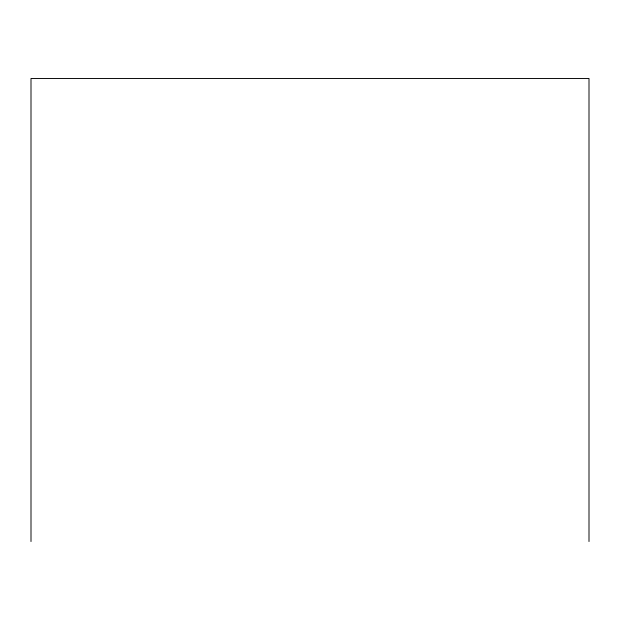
<?xml version="1.0" encoding="UTF-8"?>
<svg xmlns="http://www.w3.org/2000/svg" width="620" height="620" viewBox="0 0 620 620"><rect width="100%" height="100%" fill="white"/><g stroke="black" fill="none" stroke-linecap="round" stroke-linejoin="round"><path stroke-width="0.93" d="M589 541.531L589 78.469L31 78.469L31 541.531"/></g></svg>
